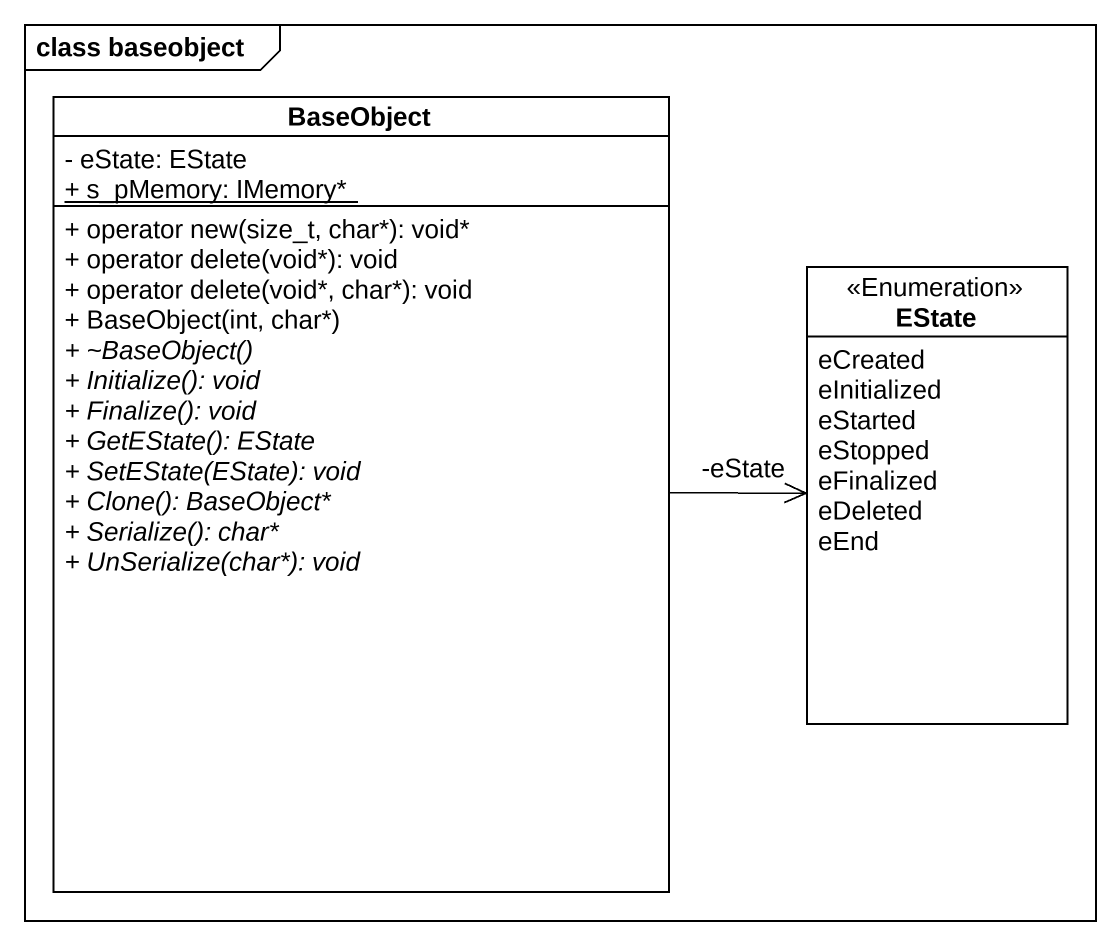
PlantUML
@startuml
mainframe class baseobject
hide circle
hide empty members
skinparam classAttributeIconSize 0
class BaseObject {
  - eState: EState
  {static} + s_pMemory: IMemory*
  + operator new(size_t, char*): void*
  + operator delete(void*): void
  + operator delete(void*, char*): void
  + BaseObject(int, char*)
  {abstract} + ~BaseObject()
  {abstract} + Initialize(): void
  {abstract} + Finalize(): void
  {abstract} + GetEState(): EState
  {abstract} + SetEState(EState): void
  {abstract} + Clone(): BaseObject*
  {abstract} + Serialize(): char*
  {abstract} + UnSerialize(char*): void
}
enum EState <<Enumeration>> {
  eCreated
  eInitialized
  eStarted
  eStopped
  eFinalized
  eDeleted
  eEnd
}
BaseObject -right-> "-eState" EState
@enduml
